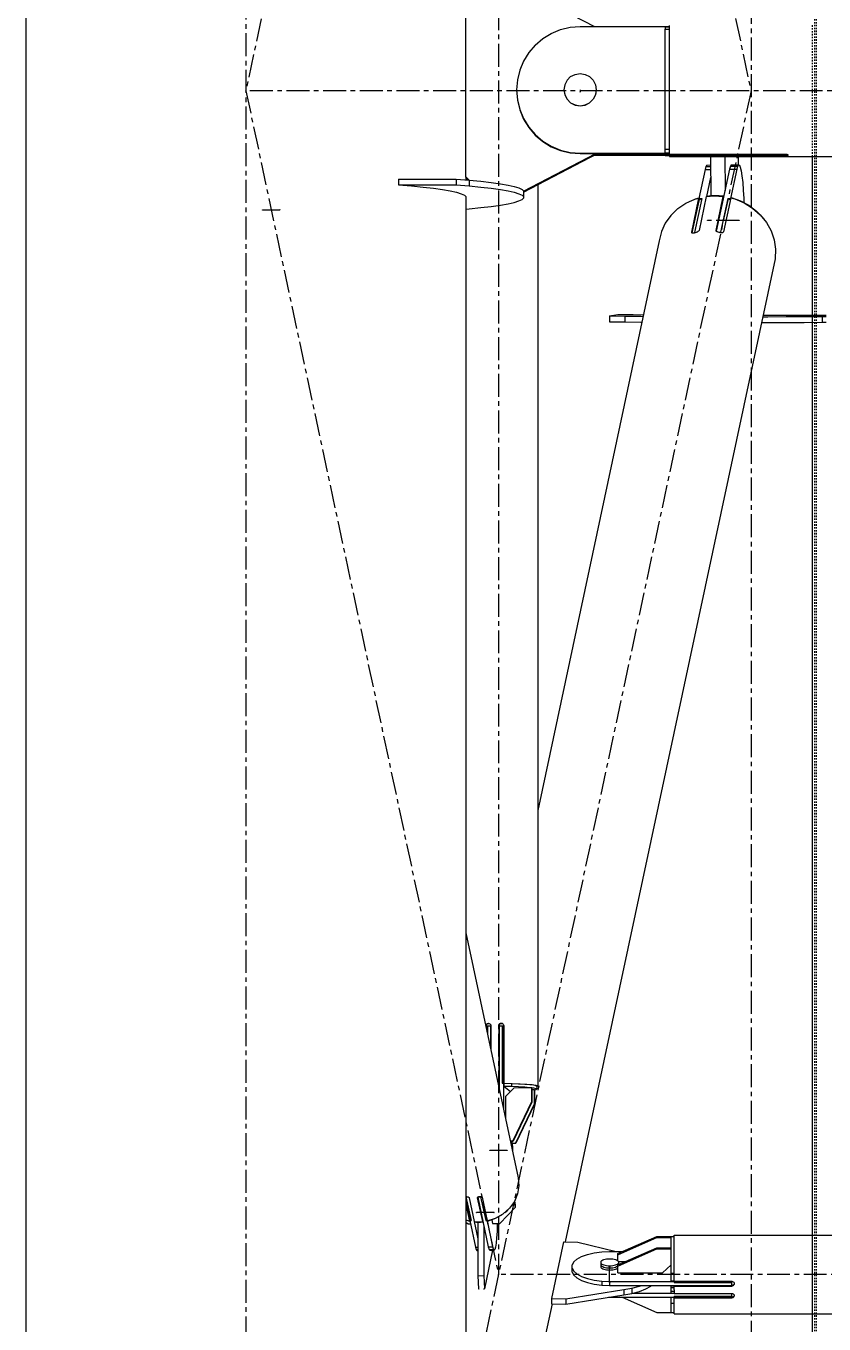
# Model space of a CAD drawing. Header units: millimetres. Extents: x 5143 to 30813, y 232 to 21408.
# Drawn here: x 22823.8 to 23100.3, y 12853.1 to 13302.8 of the extents above; entities that cross this region are included whole.
import ezdxf

# ---------------------------------------------------------------- set-up
doc = ezdxf.new("R2010")
doc.units = ezdxf.units.MM
doc.header["$LTSCALE"] = 0.25
for name, pattern in [('CENTER', [50.8, 31.75, -6.35, 6.35, -6.35]), ('XKITLINE00', [0]), ('XKITLINE02', [4, 2, -2])]:
    doc.linetypes.add(name, pattern=pattern)

msp = doc.modelspace()

# ---------------------------------------------------------------- linework, layer by layer
at = {"color": 8, "linetype": 'XKITLINE00'}
for p, q in [((22823.8, 14354.32), (22823.8, 12689.51)), ((22996.2, 13315.32), (23020.8, 13302.56)), ((22976.2, 13250.37), (22976.2, 13310.34)), ((23005.81, 13300.17), (23009, 13301.49)), ((23009, 13301.49), (23012.35, 13302.29)), ((23012.35, 13302.29), (23015.8, 13302.56)), ((23015.8, 13302.56), (23046.8, 13302.56)), ((23045.3, 13302.62), (23045.3, 13302.56)), ((23045.3, 13302.62), (23046.8, 13302.62)), ((23045.3, 13302.44), (23046.8, 13302.44)), ((23045.3, 13302.44), (23045.3, 13301.7)), ((23045.3, 13301.7), (23046.8, 13301.7)), ((23045.3, 13296.32), (23045.3, 13301.7)), ((23046.8, 13298.88), (23046.8, 13302.9)), ((23000.24, 13296.14), (23002.86, 13298.37)), ((23002.86, 13298.37), (23005.81, 13300.17)), ((23046.8, 13282.08), (23046.8, 13298.88)), ((22998, 13293.52), (22996.19, 13290.59)), ((23000.24, 13296.14), (22998, 13293.52)), ((23045.3, 13266.88), (23045.3, 13296.32)), ((22996.19, 13290.59), (22994.87, 13287.41)), ((22994.07, 13284.06), (22993.8, 13280.63)), ((22994.87, 13287.41), (22994.07, 13284.06)), ((23011.26, 13283.97), (23010.47, 13282.42)), ((23011.26, 13283.97), (23012.5, 13285.21)), ((23012.5, 13285.21), (23014.06, 13286)), ((23014.06, 13286), (23015.8, 13286.28)), ((23015.8, 13286.28), (23017.53, 13286)), ((23017.53, 13286), (23019.09, 13285.21)), ((23019.09, 13285.21), (23020.33, 13283.97)), ((23020.33, 13283.97), (23021.12, 13282.42)), ((22993.8, 13280.63), (22994.07, 13277.2)), ((22993.8, 13280.47), (22994.07, 13277.04)), ((23010.47, 13282.42), (23010.2, 13280.69)), ((23010.2, 13280.69), (23010.47, 13278.97)), ((23010.2, 13280.63), (23010.47, 13278.9)), ((23010.47, 13278.97), (23011.26, 13277.41)), ((23010.47, 13278.9), (23011.26, 13277.35)), ((23021.12, 13278.97), (23020.33, 13277.41)), ((23021.12, 13278.9), (23020.33, 13277.35)), ((23021.12, 13282.42), (23021.4, 13280.69)), ((23021.4, 13280.69), (23021.12, 13278.97)), ((23021.4, 13280.63), (23021.12, 13278.9)), ((23046.8, 13261.45), (23046.8, 13282.08)), ((22994.07, 13277.2), (22994.87, 13273.85)), ((22994.07, 13277.04), (22994.87, 13273.69)), ((23011.26, 13277.41), (23012.5, 13276.18)), ((23011.26, 13277.35), (23012.5, 13276.11)), ((23012.5, 13276.18), (23014.06, 13275.38)), ((23012.5, 13276.11), (23014.06, 13275.32)), ((23014.06, 13275.38), (23015.8, 13275.11)), ((23014.06, 13275.32), (23015.8, 13275.05)), ((23015.8, 13275.11), (23017.53, 13275.38)), ((23015.8, 13275.05), (23017.53, 13275.32)), ((23015.8, 13275.11), (23015.8, 13275.05)), ((23017.53, 13275.38), (23019.09, 13276.18)), ((23017.53, 13275.32), (23019.09, 13276.11)), ((23019.09, 13276.18), (23020.33, 13277.41)), ((23019.09, 13276.11), (23020.33, 13277.35)), ((22994.87, 13273.85), (22996.19, 13270.67)), ((22994.87, 13273.69), (22996.19, 13270.52)), ((22996.19, 13270.67), (22998, 13267.74)), ((22996.19, 13270.52), (22998, 13267.58)), ((22998, 13267.74), (23000.24, 13265.12)), ((22998, 13267.58), (23000.24, 13264.96)), ((23000.24, 13265.12), (23002.86, 13262.89)), ((23045.3, 13258.83), (23045.3, 13266.88)), ((23000.24, 13264.96), (23002.86, 13262.73)), ((23002.86, 13262.89), (23005.81, 13261.09)), ((23002.86, 13262.73), (23005.81, 13260.93)), ((23005.81, 13261.09), (23009, 13259.77)), ((23005.81, 13260.93), (23009, 13259.61)), ((23046.8, 13258.37), (23046.8, 13261.45)), ((22996.23, 13245.56), (23021.25, 13258.54)), ((22996.23, 13245.24), (23021.86, 13258.54)), ((23009, 13259.77), (23012.35, 13258.97)), ((23009, 13259.61), (23012.35, 13258.81)), ((23012.35, 13258.97), (23012.35, 13258.81)), ((23012.35, 13258.97), (23015.8, 13258.7)), ((23012.35, 13258.81), (23015.8, 13258.54)), ((23015.8, 13258.7), (23015.8, 13258.54)), ((23015.8, 13258.7), (23046.8, 13258.7)), ((23015.8, 13258.54), (23046.8, 13258.54)), ((23020.8, 13257.99), (23045.3, 13257.99)), ((23021.1, 13258.15), (23045.3, 13258.15)), ((23045.3, 13260.12), (23046.8, 13260.12)), ((23045.3, 13258.83), (23046.8, 13258.83)), ((23045.3, 13257.93), (23045.3, 13258.53)), ((23045.3, 13258.31), (23046.8, 13258.31)), ((23045.3, 13258.12), (23046.8, 13258.12)), ((23045.3, 13257.93), (23046.8, 13257.93)), ((23046.8, 13258.37), (23086.8, 13258.37)), ((23046.8, 13258.37), (23046.8, 13257.89)), ((23046.8, 13258.37), (23046.8, 13258.31)), ((23046.8, 13257.89), (23086.8, 13257.89)), ((23046.8, 13257.89), (23046.8, 13257.5)), ((23046.8, 13257.5), (23283.2, 13257.5)), ((23060.93, 13257.5), (23061.04, 13243.99)), ((23065.9, 13257.5), (23066, 13245.8)), ((23070.53, 13257.5), (23070.55, 13254.67)), ((23086.8, 13258.37), (23087.11, 13258.36)), ((23086.8, 13258.37), (23086.8, 13257.89)), ((23086.8, 13257.89), (23087.11, 13257.9)), ((23087.11, 13258.36), (23087.11, 13257.9)), ((23087.11, 13258.36), (23087.39, 13258.31)), ((23087.11, 13257.9), (23087.39, 13257.92)), ((23087.39, 13258.31), (23087.63, 13258.24)), ((23087.39, 13257.92), (23087.63, 13257.96)), ((23087.63, 13258.24), (23087.8, 13258.15)), ((23087.63, 13257.96), (23087.8, 13258)), ((23087.8, 13258.15), (23087.88, 13258.1)), ((23087.8, 13258), (23087.88, 13258.05)), ((23087.88, 13258.1), (23087.88, 13258.05)), ((23059.11, 13253.08), (23056.95, 13242.97)), ((23059.4, 13254.12), (23059.11, 13253.08)), ((23059.11, 13253.08), (23060.96, 13253.09)), ((23059.71, 13254.59), (23059.4, 13254.12)), ((23059.4, 13254.12), (23060.95, 13254.13)), ((23059.71, 13254.59), (23060.95, 13254.6)), ((23067.57, 13253.14), (23062.98, 13231.66)), ((23067.86, 13254.18), (23067.57, 13253.14)), ((23067.57, 13253.14), (23070.06, 13253.15)), ((23068.17, 13254.65), (23067.86, 13254.18)), ((23067.86, 13254.18), (23070.35, 13254.2)), ((23070.06, 13253.15), (23067.9, 13243.04)), ((23068.17, 13254.65), (23070.66, 13254.67)), ((23070.35, 13254.2), (23070.06, 13253.15)), ((23070.66, 13254.67), (23070.35, 13254.2)), ((23070.66, 13254.67), (23070.97, 13254.56)), ((23070.97, 13254.56), (23071.29, 13253.86)), ((23071.29, 13253.86), (23071.59, 13252.6)), ((23071.59, 13252.6), (23071.87, 13250.83)), ((22952.88, 13249.72), (22952.88, 13247.72)), ((22952.88, 13249.72), (22972.88, 13249.72)), ((22952.88, 13247.72), (22957.34, 13247.36)), ((22952.88, 13247.72), (22972.88, 13247.72)), ((22957.34, 13247.36), (22961.4, 13246.96)), ((22972.88, 13249.72), (22972.88, 13247.72)), ((22972.88, 13249.72), (22977.34, 13249.35)), ((22972.88, 13247.72), (22977.34, 13247.36)), ((22976.2, 13250.53), (22977.38, 13249.35)), ((22976.2, 13250.37), (22976.2, 13249.44)), ((22976.2, 13250.21), (22977.03, 13249.38)), ((22977.34, 13249.35), (22977.34, 13247.36)), ((22977.34, 13249.35), (22981.4, 13248.95)), ((22977.34, 13247.36), (22981.4, 13246.96)), ((22981.4, 13248.95), (22985.01, 13248.53)), ((22985.01, 13248.53), (22988.16, 13248.09)), ((22988.16, 13248.09), (22990.81, 13247.62)), ((22990.81, 13247.62), (22992.96, 13247.14)), ((22992.96, 13247.14), (22994.59, 13246.65)), ((23001.09, 13247.76), (23001.09, 12935.63)), ((23060.99, 13250.25), (23059.58, 13243.68)), ((23071.87, 13250.83), (23072.12, 13248.58)), ((23072.12, 13248.58), (23072.33, 13245.93)), ((22961.4, 13246.96), (22965.01, 13246.54)), ((22965.01, 13246.54), (22968.16, 13246.09)), ((22968.16, 13246.09), (22970.81, 13245.63)), ((22970.81, 13245.63), (22972.96, 13245.15)), ((22972.96, 13245.15), (22974.59, 13244.65)), ((22974.59, 13244.65), (22975.68, 13244.15)), ((22975.68, 13244.15), (22976.23, 13243.64)), ((22976.2, 13243.67), (22976.2, 12689.51)), ((22976.2, 13243.11), (22976.23, 13243.14)), ((22976.23, 13243.64), (22976.23, 13243.14)), ((22981.4, 13246.96), (22985.01, 13246.54)), ((22985.01, 13246.54), (22988.16, 13246.09)), ((22988.16, 13246.09), (22990.81, 13245.63)), ((22990.81, 13245.63), (22992.96, 13245.15)), ((22992.96, 13245.15), (22994.59, 13244.65)), ((22994.59, 13246.65), (22995.68, 13246.15)), ((22994.59, 13244.65), (22995.68, 13244.15)), ((22994.59, 13242.13), (22995.68, 13242.63)), ((22995.68, 13246.15), (22996.23, 13245.64)), ((22995.68, 13244.15), (22996.23, 13243.64)), ((22995.68, 13242.63), (22996.23, 13243.14)), ((22996.23, 13245.64), (22996.23, 13243.64)), ((22996.23, 13243.64), (22996.23, 13243.14)), ((23052.39, 13241.35), (23055.52, 13242.75)), ((23056.84, 13243.09), (23054.33, 13231.33)), ((23057.91, 13242.97), (23055.4, 13231.22)), ((23055.52, 13242.75), (23056.84, 13243.09)), ((23055.78, 13242.82), (23056.99, 13243.27)), ((23056.84, 13243.09), (23056.88, 13242.19)), ((23056.99, 13243.27), (23056.86, 13242.68)), ((23056.86, 13242.68), (23056.89, 13242.07)), ((23056.95, 13242.97), (23057.91, 13242.97)), ((23056.95, 13242.97), (23056.97, 13242.45)), ((23056.97, 13242.45), (23057.91, 13242.97)), ((23059.5, 13243.67), (23056.99, 13231.91)), ((23056.99, 13243.27), (23056.99, 13243.17)), ((23059.5, 13243.67), (23062.38, 13243.92)), ((23059.65, 13243.84), (23059.62, 13243.68)), ((23059.65, 13243.84), (23061.08, 13243.99)), ((23061.08, 13243.99), (23061.04, 13243.81)), ((23061.08, 13243.99), (23062.53, 13244.05)), ((23062.38, 13243.92), (23065.28, 13243.71)), ((23062.53, 13244.05), (23063.98, 13244.01)), ((23065.28, 13243.71), (23062.77, 13231.95)), ((23065.32, 13242.84), (23062.94, 13231.69)), ((23063.98, 13244.01), (23063.93, 13243.81)), ((23063.98, 13244.01), (23065.42, 13243.88)), ((23066.94, 13243.04), (23064.43, 13231.28)), ((23065.28, 13243.71), (23065.32, 13242.84)), ((23065.42, 13243.88), (23065.3, 13243.29)), ((23065.3, 13243.29), (23065.33, 13242.64)), ((23065.42, 13243.88), (23065.45, 13243.23)), ((23067.99, 13243.17), (23065.48, 13231.41)), ((23066.94, 13243.04), (23067.9, 13243.04)), ((23066.94, 13243.04), (23067.86, 13242.56)), ((23067.9, 13243.04), (23067.91, 13242.78)), ((23067.99, 13243.17), (23069.34, 13242.85)), ((23068.14, 13243.35), (23068.09, 13243.14)), ((23068.14, 13243.35), (23071.33, 13242.23)), ((23069.34, 13242.85), (23072.6, 13241.49)), ((23072.33, 13245.93), (23072.5, 13242.96)), ((23072.5, 13242.96), (23072.55, 13241.58)), ((22976.2, 13239.33), (22977.34, 13239.42)), ((22977.34, 13239.42), (22981.4, 13239.82)), ((22981.4, 13239.82), (22985.01, 13240.24)), ((22985.01, 13240.24), (22988.16, 13240.69)), ((22988.16, 13240.69), (22990.81, 13241.15)), ((22990.81, 13241.15), (22992.96, 13241.63)), ((22992.96, 13241.63), (22994.59, 13242.13)), ((23047.21, 13237.15), (23049.59, 13239.47)), ((23049.59, 13239.47), (23052.39, 13241.35)), ((23053.24, 13241.73), (23053.9, 13242.12)), ((23053.9, 13242.12), (23053.88, 13242.02)), ((23053.9, 13242.12), (23055.11, 13242.57)), ((23056.88, 13242.19), (23054.52, 13231.13)), ((23056.97, 13242.45), (23054.55, 13231.12)), ((23071.33, 13242.23), (23071.29, 13242.04)), ((23071.33, 13242.23), (23074.29, 13240.64)), ((23072.6, 13241.49), (23075.57, 13239.64)), ((23074.29, 13240.64), (23076.93, 13238.62)), ((23075.57, 13239.64), (23078.17, 13237.36)), ((23076.93, 13238.62), (23077.82, 13237.67)), ((23045.31, 13234.47), (23043.96, 13231.51)), ((23047.21, 13237.15), (23045.31, 13234.47)), ((23078.17, 13237.36), (23080.32, 13234.71)), ((23078.57, 13236.87), (23079.18, 13236.22)), ((23079.18, 13236.22), (23079.54, 13235.67)), ((23080.32, 13234.71), (23081.95, 13231.77)), ((23043.96, 13231.51), (23043.2, 13228.36)), ((23054.33, 13231.33), (23054.38, 13231.21)), ((23054.38, 13231.21), (23054.52, 13231.13)), ((23054.52, 13231.13), (23054.75, 13231.09)), ((23054.75, 13231.09), (23055.04, 13231.09)), ((23055.04, 13231.09), (23055.38, 13231.14)), ((23055.23, 13231.12), (23055.4, 13231.22)), ((23055.38, 13231.14), (23055.74, 13231.24)), ((23055.4, 13231.22), (23055.66, 13231.22)), ((23055.74, 13231.24), (23056.09, 13231.37)), ((23056.09, 13231.37), (23056.29, 13231.46)), ((23056.29, 13231.46), (23056.42, 13231.5)), ((23056.42, 13231.5), (23056.69, 13231.63)), ((23056.69, 13231.63), (23056.89, 13231.77)), ((23056.99, 13231.91), (23056.89, 13231.77)), ((23062.77, 13231.95), (23062.82, 13231.81)), ((23062.82, 13231.81), (23062.96, 13231.67)), ((23062.96, 13231.67), (23063.19, 13231.54)), ((23063.19, 13231.54), (23063.31, 13231.51)), ((23063.31, 13231.51), (23063.49, 13231.42)), ((23063.49, 13231.42), (23063.84, 13231.29)), ((23063.84, 13231.29), (23064.2, 13231.2)), ((23063.91, 13231.27), (23064.43, 13231.28)), ((23064.2, 13231.2), (23064.57, 13231.16)), ((23064.43, 13231.28), (23064.66, 13231.16)), ((23064.57, 13231.16), (23064.9, 13231.16)), ((23064.9, 13231.16), (23065.18, 13231.2)), ((23065.18, 13231.2), (23065.38, 13231.29)), ((23065.48, 13231.41), (23065.38, 13231.29)), ((23081.95, 13231.77), (23083, 13228.63)), ((23043.2, 13228.36), (23001.09, 13031.03)), ((23083, 13228.63), (23083.46, 13225.39)), ((23083.46, 13225.39), (23083.31, 13222.14)), ((23083.31, 13222.14), (23010.62, 12881.57)), ((23025.92, 13202.3), (23028.84, 13202.82)), ((23025.92, 13202.3), (23031.23, 13202.23)), ((23025.92, 13202.3), (23025.92, 13200.3)), ((23028.84, 13202.82), (23034.16, 13202.75)), ((23031.23, 13202.23), (23036.85, 13202.18)), ((23031.23, 13202.23), (23031.23, 13200.23)), ((23034.16, 13202.75), (23037.73, 13202.72)), ((23036.85, 13202.18), (23037.61, 13202.17)), ((23079.13, 13202.55), (23083.71, 13202.56)), ((23083.71, 13202.56), (23090.11, 13202.57)), ((23090.11, 13202.57), (23096.39, 13202.6)), ((23096.39, 13202.6), (23101, 13202.63)), ((23025.92, 13200.3), (23031.23, 13200.23)), ((23031.23, 13200.23), (23036.85, 13200.18)), ((23036.85, 13200.18), (23037.18, 13200.18)), ((23078.59, 13200.04), (23080.78, 13200.04)), ((23079.02, 13202.04), (23080.78, 13202.04)), ((23080.78, 13202.04), (23087.18, 13202.06)), ((23080.78, 13200.04), (23087.18, 13200.06)), ((23087.18, 13202.06), (23093.47, 13202.08)), ((23087.18, 13200.06), (23093.47, 13200.08)), ((23093.47, 13202.08), (23099.6, 13202.12)), ((23093.47, 13200.08), (23099.6, 13200.12)), ((23099.6, 13202.12), (23101, 13202.13)), ((23099.6, 13202.12), (23099.6, 13200.12)), ((23099.6, 13200.12), (23101, 13200.13)), ((22976.2, 12988.62), (22994.31, 12903.75)), ((22983.23, 12956.68), (22983.17, 12956.42)), ((22983.17, 12956.42), (22983.23, 12956.37)), ((22983.17, 12956.42), (22983.17, 12955.96)), ((22983.33, 12956.92), (22983.23, 12956.68)), ((22983.27, 12956.63), (22983.23, 12956.37)), ((22983.23, 12956.37), (22983.23, 12955.68)), ((22983.38, 12956.87), (22983.27, 12956.63)), ((22983.31, 12956.38), (22983.73, 12956.41)), ((22983.31, 12956.38), (22983.31, 12955.29)), ((22983.51, 12957.11), (22983.34, 12956.94)), ((22983.42, 12956.91), (22983.38, 12956.87)), ((22983.57, 12957.06), (22983.42, 12956.91)), ((22983.51, 12957.11), (22983.74, 12957.23)), ((22983.57, 12957.06), (22983.8, 12957.19)), ((22983.73, 12956.41), (22983.73, 12953.3)), ((22983.73, 12956.41), (22984.78, 12956.41)), ((22983.74, 12957.23), (22984, 12957.28)), ((22983.8, 12957.19), (22984.06, 12957.23)), ((22984, 12957.28), (22984.26, 12957.24)), ((22984.06, 12957.23), (22984.32, 12957.2)), ((22984.26, 12957.24), (22984.5, 12957.12)), ((22984.32, 12957.2), (22984.53, 12957.09)), ((22984.5, 12957.12), (22984.68, 12956.94)), ((22984.68, 12956.94), (22984.8, 12956.7)), ((22984.78, 12956.41), (22984.84, 12956.36)), ((22984.78, 12956.41), (22984.78, 12948.41)), ((22984.8, 12956.7), (22984.84, 12956.44)), ((22984.84, 12956.44), (22984.84, 12948.12)), ((22987.67, 12956.72), (22987.63, 12956.46)), ((22987.63, 12956.46), (22987.68, 12956.42)), ((22987.63, 12956.46), (22987.63, 12936.51)), ((22987.79, 12956.96), (22987.67, 12956.72)), ((22987.67, 12956.72), (22987.73, 12956.68)), ((22987.73, 12956.68), (22987.68, 12956.42)), ((22987.68, 12956.42), (22987.68, 12936.47)), ((22987.85, 12956.92), (22987.73, 12956.68)), ((22987.76, 12956.43), (22988.81, 12956.44)), ((22987.76, 12956.43), (22987.76, 12934.41)), ((22987.79, 12956.96), (22987.98, 12957.15)), ((22987.85, 12956.92), (22988.04, 12957.1)), ((22987.98, 12957.15), (22988.22, 12957.27)), ((22988.04, 12957.1), (22988.28, 12957.22)), ((22988.22, 12957.27), (22988.48, 12957.31)), ((22988.28, 12957.22), (22988.54, 12957.26)), ((22988.48, 12957.31), (22988.75, 12957.27)), ((22988.54, 12957.26), (22988.8, 12957.22)), ((22988.75, 12957.27), (22988.99, 12957.14)), ((22988.8, 12957.22), (22989.02, 12957.11)), ((22988.81, 12956.44), (22989.28, 12956.42)), ((22988.81, 12956.44), (22988.81, 12936.49)), ((22988.99, 12957.14), (22989.18, 12956.96)), ((22989.18, 12956.96), (22989.28, 12956.72)), ((22989.28, 12956.72), (22989.34, 12956.46)), ((22989.28, 12956.42), (22989.34, 12956.38)), ((22989.28, 12956.42), (22989.28, 12936.48)), ((22989.34, 12956.46), (22989.34, 12936.51)), ((22987.32, 12936.51), (22987.63, 12936.51)), ((22987.32, 12936.49), (22987.66, 12936.49)), ((22987.53, 12935.49), (22987.66, 12935.49)), ((22987.63, 12936.51), (22987.68, 12936.47)), ((22987.66, 12936.49), (22987.66, 12935.49)), ((22987.66, 12936.49), (22987.76, 12936.41)), ((22987.66, 12935.49), (22987.76, 12935.41)), ((22988.81, 12936.49), (22989.26, 12936.5)), ((22989.26, 12936.5), (22989.28, 12936.48)), ((22989.26, 12936.5), (22989.26, 12927.42)), ((22989.34, 12936.51), (22989.4, 12936.46)), ((22989.34, 12936.51), (22992.24, 12936.46)), ((22989.38, 12936.48), (22989.38, 12935.48)), ((22989.38, 12936.48), (22992.01, 12936.43)), ((22989.38, 12935.48), (22991.7, 12933.7)), ((22989.38, 12935.48), (22992.01, 12935.44)), ((22992.96, 12934.97), (22989.97, 12931.96)), ((22992.01, 12936.43), (22992.01, 12935.44)), ((22992.01, 12936.43), (22994.46, 12936.35)), ((22992.01, 12935.44), (22994.46, 12935.35)), ((22992.24, 12936.46), (22994.97, 12936.36)), ((22992.96, 12934.97), (22998.93, 12935.01)), ((22994.46, 12936.35), (22996.61, 12936.23)), ((22994.46, 12935.35), (22996.61, 12935.23)), ((22994.97, 12936.36), (22997.33, 12936.22)), ((22996.61, 12936.23), (22998.38, 12936.08)), ((22996.61, 12935.23), (22998.38, 12935.08)), ((22997.33, 12936.22), (22999.19, 12936.04)), ((22998.38, 12936.08), (22999.69, 12935.91)), ((22998.38, 12935.08), (22998.91, 12935.01)), ((22998.93, 12935.01), (22999.69, 12934.91)), ((22998.93, 12935.01), (22999.02, 12934.94)), ((22998.93, 12935.01), (22998.93, 12930.03)), ((22999.02, 12934.94), (22999.02, 12929.95)), ((22999.02, 12934.29), (22999.86, 12934.3)), ((22999.19, 12936.04), (23000.46, 12935.84)), ((22999.69, 12935.91), (23000.49, 12935.72)), ((22999.69, 12934.91), (23000.49, 12934.72)), ((22999.86, 12934.3), (22999.96, 12934.22)), ((22999.86, 12934.3), (22999.86, 12929.31)), ((22999.95, 12934.23), (23000.44, 12934.34)), ((22999.96, 12934.22), (22999.96, 12929.24)), ((23000.44, 12934.34), (23000.74, 12934.53)), ((23000.46, 12935.84), (23001.09, 12935.63)), ((23000.49, 12935.72), (23000.74, 12935.53)), ((23000.49, 12934.72), (23000.74, 12934.53)), ((23000.74, 12935.53), (23000.74, 12934.53)), ((23000.74, 12935.32), (23001.03, 12935.41)), ((23001.09, 12935.63), (23001.03, 12935.41)), ((22989.97, 12931.96), (22989.97, 12924.09)), ((22998.93, 12930.03), (22992.46, 12916.52)), ((22999.02, 12929.95), (22992.55, 12916.45)), ((22999.86, 12929.31), (22993.39, 12915.8)), ((22999.96, 12929.24), (22993.49, 12915.73)), ((22998.93, 12930.03), (22999.02, 12929.95)), ((22999.86, 12929.31), (22999.96, 12929.24)), ((22991.59, 12916.51), (22992.46, 12916.52)), ((22991.6, 12916.44), (22992.55, 12916.45)), ((22991.61, 12916.41), (22992.08, 12916.42)), ((22991.85, 12915.48), (22991.84, 12915.31)), ((22991.89, 12915.84), (22991.85, 12915.48)), ((22991.93, 12916.11), (22991.89, 12915.84)), ((22991.98, 12916.31), (22991.93, 12916.11)), ((22992.02, 12916.41), (22991.98, 12916.31)), ((22992.02, 12916.41), (22992.08, 12916.42)), ((22992.08, 12916.42), (22992.13, 12916.33)), ((22992.13, 12916.33), (22992.17, 12916.15)), ((22992.17, 12916.15), (22992.22, 12915.89)), ((22992.22, 12915.89), (22992.26, 12915.55)), ((22992.23, 12915.79), (22993.39, 12915.8)), ((22992.24, 12915.72), (22993.49, 12915.73)), ((22992.26, 12915.55), (22992.3, 12915.14)), ((22992.3, 12915.14), (22992.33, 12914.68)), ((22992.33, 12914.68), (22992.35, 12914.17)), ((22992.46, 12916.52), (22992.55, 12916.45)), ((22993.39, 12915.8), (22993.49, 12915.73)), ((22992.35, 12914.17), (22992.36, 12913.64)), ((22992.36, 12913.64), (22992.36, 12913.1)), ((22992.36, 12913.1), (22992.36, 12912.87)), ((22994.55, 12900.98), (22994.11, 12898.21)), ((22994.31, 12903.75), (22994.55, 12900.98)), ((22976.2, 12897.24), (22976.46, 12897.23)), ((22976.2, 12897.18), (22976.25, 12897.15)), ((22976.25, 12897.15), (22976.84, 12897.16)), ((22976.25, 12897.15), (22978, 12888.93)), ((22976.46, 12897.23), (22976.73, 12897.19)), ((22976.73, 12897.19), (22976.97, 12897.12)), ((22976.97, 12897.12), (22977.17, 12897.02)), ((22977.17, 12897.02), (22977.31, 12896.91)), ((22977.31, 12896.91), (22977.38, 12896.8)), ((22977.36, 12896.83), (22980.4, 12882.58)), ((22977.38, 12896.8), (22979.13, 12888.58)), ((22980.19, 12896.93), (22980.17, 12896.82)), ((22980.17, 12896.82), (22981.92, 12888.6)), ((22980.28, 12897.04), (22980.19, 12896.93)), ((22980.26, 12897.02), (22981.94, 12889.15)), ((22980.28, 12897.04), (22980.46, 12897.14)), ((22980.31, 12897.06), (22983.99, 12879.79)), ((22980.46, 12897.14), (22980.68, 12897.22)), ((22980.57, 12897.18), (22981.32, 12897.19)), ((22980.68, 12897.22), (22980.94, 12897.26)), ((22980.94, 12897.26), (22981.21, 12897.27)), ((22981.21, 12897.27), (22981.45, 12897.25)), ((22981.32, 12897.19), (22981.45, 12897.25)), ((22981.32, 12897.19), (22983.08, 12888.96)), ((22981.45, 12897.25), (22981.66, 12897.19)), ((22981.66, 12897.19), (22981.78, 12897.11)), ((22981.78, 12897.11), (22981.87, 12897.02)), ((22981.87, 12897.02), (22983.62, 12888.8)), ((22994.11, 12898.21), (22993.02, 12895.57)), ((22976.2, 12895.57), (22977.56, 12889.16)), ((22976.2, 12895.3), (22977.47, 12889.33)), ((22976.2, 12894.62), (22977.45, 12888.76)), ((22993.26, 12893.49), (22987.97, 12887.89)), ((22989.09, 12891.22), (22991.31, 12893.2)), ((22989.7, 12891.76), (22990.7, 12892.59)), ((22990.87, 12892.81), (22990.7, 12892.59)), ((22993.02, 12895.57), (22991.31, 12893.2)), ((22992.86, 12895.36), (22993.26, 12893.49)), ((22993.03, 12895.61), (22993.29, 12894.4)), ((22993.29, 12894.4), (22993.26, 12893.49)), ((22976.2, 12889.15), (22977.45, 12888.76)), ((22976.2, 12889.15), (22977.55, 12888.71)), ((22976.2, 12888.41), (22977.02, 12887.82)), ((22977.02, 12887.82), (22977.79, 12887.83)), ((22977.47, 12889.33), (22977.45, 12888.76)), ((22977.48, 12889.56), (22977.46, 12889.13)), ((22977.46, 12889.13), (22977.55, 12888.71)), ((22977.56, 12889.16), (22977.55, 12888.93)), ((22977.55, 12888.93), (22978, 12888.93)), ((22977.55, 12888.93), (22979.51, 12879.76)), ((22977.56, 12888.92), (22977.55, 12888.71)), ((22977.56, 12889.16), (22978, 12888.93)), ((22979.13, 12888.58), (22980.52, 12888.45)), ((22979.21, 12888.57), (22979.23, 12888.46)), ((22979.23, 12888.46), (22979.93, 12888.41)), ((22979.91, 12888.5), (22979.93, 12888.41)), ((22979.93, 12888.41), (22980.62, 12888.4)), ((22980.4, 12888.4), (22980.41, 12869.85)), ((22980.52, 12888.45), (22981.92, 12888.6)), ((22980.62, 12888.4), (22981.32, 12888.42)), ((22981.3, 12888.53), (22981.32, 12888.42)), ((22981.32, 12888.42), (22982.02, 12888.48)), ((22981.94, 12889.15), (22981.92, 12888.6)), ((22981.95, 12889.36), (22981.93, 12888.89)), ((22981.93, 12888.89), (22982.02, 12888.48)), ((22982.04, 12888.95), (22982.02, 12888.48)), ((22983.08, 12888.96), (22983.53, 12889.2)), ((22983.08, 12888.96), (22983.53, 12888.97)), ((22983.54, 12889.2), (22983.53, 12888.97)), ((22983.53, 12888.97), (22985.48, 12879.8)), ((22983.62, 12888.8), (22986.46, 12889.72)), ((22983.71, 12888.83), (22983.72, 12888.76)), ((22983.72, 12888.76), (22986.3, 12889.6)), ((22985.19, 12889.24), (22985.48, 12887.88)), ((22985.48, 12887.88), (22987.97, 12887.89)), ((22986.29, 12889.66), (22986.3, 12889.6)), ((22986.3, 12889.6), (22988.66, 12890.89)), ((22986.46, 12889.72), (22989.09, 12891.22)), ((22987.09, 12887.63), (22987, 12885.14)), ((22987.41, 12887.89), (22987.04, 12886.13)), ((22987.1, 12887.89), (22987.09, 12887.63)), ((22988.66, 12890.89), (22988.95, 12891.14)), ((22982.39, 12887.27), (22982.4, 12869.86)), ((22986.87, 12882.93), (22986.69, 12881.11)), ((22987, 12885.14), (22986.87, 12882.93)), ((23028.82, 12877.49), (23042.32, 12883.47)), ((23028.82, 12877.1), (23042.32, 12883.08)), ((23042.32, 12883.47), (23042.32, 12883.08)), ((23042.32, 12883.47), (23047.32, 12883.47)), ((23042.32, 12883.08), (23047.32, 12883.08)), ((23047.32, 12879.16), (23047.32, 12883.46)), ((23047.32, 12883.46), (23048.32, 12883.46)), ((23048.32, 12883.91), (23103.29, 12883.91)), ((23048.32, 12867.9), (23048.32, 12883.91)), ((22979.51, 12879.76), (22979.76, 12878.9)), ((22979.51, 12879.76), (22980.4, 12879.76)), ((22979.76, 12878.9), (22980.4, 12878.9)), ((22979.76, 12878.9), (22980.01, 12878.6)), ((22980.01, 12878.6), (22980.4, 12878.6)), ((22985.45, 12878.64), (22982.61, 12865.26)), ((22983.99, 12879.79), (22985.48, 12879.8)), ((22983.99, 12879.79), (22984.24, 12878.93)), ((22984.24, 12878.93), (22985.73, 12878.94)), ((22984.24, 12878.93), (22984.49, 12878.63)), ((22984.49, 12878.63), (22985.99, 12878.64)), ((22985.48, 12879.8), (22985.73, 12878.94)), ((22985.73, 12878.94), (22985.99, 12878.64)), ((22986.24, 12878.91), (22985.99, 12878.64)), ((22986.48, 12879.75), (22986.24, 12878.91)), ((22986.69, 12881.11), (22986.48, 12879.75)), ((23010.07, 12881.59), (23005.89, 12861.99)), ((23010.07, 12881.59), (23015.05, 12881.42)), ((23015.05, 12881.42), (23028.3, 12878.19)), ((23028.82, 12873.56), (23042.32, 12879.54)), ((23028.82, 12873.17), (23042.32, 12879.15)), ((23042.32, 12879.54), (23042.32, 12879.15)), ((23042.32, 12879.54), (23047.32, 12879.54)), ((23042.32, 12879.15), (23047.32, 12879.15)), ((23047.32, 12879.16), (23047.32, 12879.15)), ((23047.32, 12879.15), (23047.32, 12879.13)), ((23047.32, 12873.46), (23047.32, 12879.13)), ((23013.56, 12874.63), (23012.99, 12873.57)), ((23013.56, 12874.63), (23014.67, 12875.61)), ((23014.67, 12875.61), (23016.28, 12876.48)), ((23016.28, 12876.48), (23018.32, 12877.2)), ((23018.32, 12877.2), (23020.69, 12877.74)), ((23020.69, 12877.74), (23023.29, 12878.07)), ((23022.96, 12874.72), (23022.92, 12874.5)), ((23022.92, 12874.5), (23022.96, 12874.29)), ((23022.92, 12874.5), (23022.92, 12873.77)), ((23023.1, 12874.92), (23022.96, 12874.72)), ((23022.96, 12874.29), (23023.1, 12874.09)), ((23023.1, 12874.92), (23023.33, 12875.11)), ((23023.1, 12874.09), (23023.33, 12873.89)), ((23023.29, 12878.07), (23026.02, 12878.19)), ((23023.33, 12875.11), (23023.64, 12875.29)), ((23023.64, 12875.29), (23024.02, 12875.44)), ((23024.02, 12875.44), (23024.47, 12875.56)), ((23024.47, 12875.56), (23024.96, 12875.65)), ((23024.96, 12875.65), (23025.48, 12875.7)), ((23025.48, 12875.7), (23026.02, 12875.72)), ((23026.02, 12878.19), (23030.38, 12878.19)), ((23026.02, 12875.72), (23026.56, 12875.7)), ((23026.56, 12875.7), (23027.08, 12875.65)), ((23027.08, 12875.65), (23027.57, 12875.56)), ((23027.57, 12875.56), (23028.01, 12875.44)), ((23028.01, 12875.44), (23028.39, 12875.29)), ((23028.39, 12875.29), (23028.7, 12875.11)), ((23028.7, 12875.11), (23028.93, 12874.92)), ((23028.7, 12873.89), (23028.93, 12874.09)), ((23028.82, 12875.02), (23028.82, 12877.49)), ((23028.93, 12874.92), (23029.07, 12874.72)), ((23029.07, 12874.29), (23028.93, 12874.09)), ((23029.01, 12874.8), (23031.62, 12874.8)), ((23029.07, 12874.72), (23029.12, 12874.5)), ((23029.12, 12874.5), (23029.07, 12874.29)), ((23029.12, 12874.5), (23029.12, 12873.77)), ((22980.41, 12869.85), (22982.4, 12869.86)), ((22980.41, 12869.85), (22980.62, 12865.25)), ((22982.4, 12869.86), (22982.61, 12865.26)), ((23012.99, 12871.12), (23012.99, 12873.57)), ((23012.99, 12872.49), (23013.56, 12871.44)), ((23012.99, 12871.12), (23013.56, 12870.06)), ((23013.56, 12871.44), (23014.67, 12870.46)), ((23013.56, 12870.06), (23014.67, 12869.08)), ((23014.67, 12870.46), (23016.28, 12869.59)), ((23016.28, 12869.59), (23018.32, 12868.87)), ((23022.92, 12873.77), (23022.92, 12873.03)), ((23022.92, 12873.77), (23022.96, 12873.56)), ((23022.92, 12873.77), (23022.96, 12873.56)), ((23022.92, 12873.03), (23022.96, 12872.82)), ((23022.96, 12873.56), (23023.1, 12873.35)), ((23022.96, 12873.56), (23023.1, 12873.35)), ((23022.96, 12872.82), (23023.1, 12872.62)), ((23023.1, 12873.35), (23023.33, 12873.16)), ((23023.1, 12873.35), (23023.33, 12873.16)), ((23023.1, 12872.62), (23023.33, 12872.42)), ((23023.33, 12873.89), (23023.64, 12873.72)), ((23023.33, 12873.16), (23023.64, 12872.99)), ((23023.33, 12873.16), (23023.64, 12872.99)), ((23023.33, 12872.42), (23023.64, 12872.25)), ((23023.64, 12873.72), (23024.02, 12873.57)), ((23023.64, 12872.99), (23024.02, 12872.83)), ((23023.64, 12872.99), (23024.02, 12872.83)), ((23023.64, 12872.25), (23024.02, 12872.1)), ((23024.02, 12873.57), (23024.47, 12873.45)), ((23024.02, 12872.83), (23024.47, 12872.71)), ((23024.02, 12872.83), (23024.47, 12872.71)), ((23024.02, 12872.1), (23024.47, 12871.98)), ((23024.47, 12873.45), (23024.96, 12873.36)), ((23024.47, 12872.71), (23024.96, 12872.62)), ((23024.47, 12872.71), (23024.96, 12872.62)), ((23024.47, 12871.98), (23024.96, 12871.89)), ((23024.96, 12873.36), (23025.48, 12873.3)), ((23024.96, 12872.62), (23025.48, 12872.57)), ((23024.96, 12872.62), (23025.48, 12872.57)), ((23024.96, 12871.89), (23025.48, 12871.83)), ((23025.48, 12873.3), (23026.02, 12873.29)), ((23025.48, 12872.57), (23026.02, 12872.55)), ((23025.48, 12872.57), (23026.02, 12872.55)), ((23025.48, 12871.83), (23026.02, 12871.81)), ((23026.02, 12873.29), (23026.56, 12873.3)), ((23026.02, 12873.29), (23026.02, 12872.55)), ((23026.02, 12872.55), (23026.56, 12872.57)), ((23026.02, 12872.55), (23026.56, 12872.57)), ((23026.02, 12872.55), (23026.02, 12871.81)), ((23026.02, 12871.81), (23026.56, 12871.83)), ((23026.56, 12873.3), (23027.08, 12873.36)), ((23026.56, 12872.57), (23027.08, 12872.62)), ((23026.56, 12872.57), (23027.08, 12872.62)), ((23026.56, 12871.83), (23027.08, 12871.89)), ((23027.08, 12873.36), (23027.57, 12873.45)), ((23027.08, 12872.62), (23027.57, 12872.71)), ((23027.08, 12872.62), (23027.57, 12872.71)), ((23027.08, 12871.89), (23027.57, 12871.98)), ((23027.57, 12873.45), (23028.01, 12873.57)), ((23027.57, 12872.71), (23028.01, 12872.83)), ((23027.57, 12872.71), (23028.01, 12872.83)), ((23027.57, 12871.98), (23028.01, 12872.1)), ((23028.01, 12873.57), (23028.39, 12873.72)), ((23028.01, 12872.83), (23028.39, 12872.99)), ((23028.01, 12872.83), (23028.39, 12872.99)), ((23028.01, 12872.1), (23028.39, 12872.25)), ((23028.39, 12873.72), (23028.7, 12873.89)), ((23028.39, 12872.99), (23028.7, 12873.16)), ((23028.39, 12872.99), (23028.7, 12873.16)), ((23028.39, 12872.25), (23028.7, 12872.42)), ((23028.7, 12873.16), (23028.82, 12873.26)), ((23028.7, 12873.16), (23028.82, 12873.26)), ((23028.7, 12872.42), (23028.82, 12872.52)), ((23028.82, 12870.87), (23028.82, 12873.56)), ((23028.82, 12870.87), (23044.32, 12870.87)), ((23029.12, 12873.77), (23029.1, 12873.69)), ((23029.12, 12873.77), (23029.1, 12873.69)), ((23029.12, 12873.77), (23029.12, 12873.69)), ((23044.32, 12870.87), (23047.32, 12873.63)), ((23047.32, 12868.06), (23047.32, 12873.46)), ((23047.32, 12870.77), (23048.32, 12870.77)), ((22980.62, 12865.25), (22980.85, 12865.25)), ((22982.31, 12865.26), (22982.61, 12865.26)), ((23010.87, 12861.83), (23030.9, 12865.08)), ((23014.67, 12869.08), (23016.28, 12868.21)), ((23016.28, 12868.21), (23018.32, 12867.49)), ((23018.32, 12868.87), (23020.69, 12868.33)), ((23018.32, 12867.49), (23020.69, 12866.95)), ((23020.69, 12868.33), (23023.29, 12867.99)), ((23020.69, 12866.95), (23023.29, 12866.61)), ((23023.29, 12867.99), (23023.29, 12866.61)), ((23023.29, 12867.99), (23026.02, 12867.88)), ((23023.29, 12866.61), (23026.02, 12866.5)), ((23026.02, 12867.88), (23048.32, 12867.88)), ((23026.02, 12867.88), (23026.02, 12866.5)), ((23026.02, 12866.5), (23068.32, 12866.5)), ((23030.9, 12865.08), (23033.75, 12865.55)), ((23030.9, 12865.08), (23030.9, 12863.24)), ((23033.75, 12865.55), (23036.32, 12866.23)), ((23033.75, 12865.55), (23033.75, 12863.71)), ((23036.32, 12866.23), (23037.03, 12866.5)), ((23036.32, 12864.39), (23038.52, 12865.24)), ((23038.52, 12865.24), (23040.27, 12866.25)), ((23040.27, 12866.25), (23040.55, 12866.5)), ((23047.32, 12868.06), (23048.32, 12868.06)), ((23047.32, 12865.06), (23047.32, 12866.5)), ((23047.32, 12866.38), (23048.32, 12866.38)), ((23047.32, 12865.72), (23048.32, 12865.72)), ((23047.32, 12863.81), (23047.32, 12865.06)), ((23048.32, 12867.9), (23068.32, 12867.9)), ((23048.32, 12867.88), (23048.32, 12867.47)), ((23048.32, 12867.47), (23068.32, 12867.47)), ((23048.32, 12866.5), (23048.32, 12866.38)), ((23048.32, 12864.91), (23048.32, 12866.49)), ((23048.32, 12866.49), (23068.32, 12866.49)), ((23048.32, 12866.26), (23068.32, 12866.26)), ((23068.32, 12867.9), (23068.58, 12867.83)), ((23068.32, 12866.5), (23068.32, 12867.9)), ((23068.32, 12866.49), (23068.58, 12866.53)), ((23068.32, 12866.5), (23068.32, 12866.49)), ((23068.32, 12866.49), (23068.32, 12866.26)), ((23068.32, 12866.26), (23068.58, 12866.3)), ((23068.58, 12867.83), (23068.82, 12867.74)), ((23068.58, 12866.53), (23068.82, 12866.65)), ((23068.58, 12866.53), (23068.58, 12866.3)), ((23068.58, 12866.3), (23068.82, 12866.41)), ((23068.82, 12867.74), (23069, 12867.56)), ((23068.82, 12866.65), (23069, 12866.83)), ((23068.82, 12866.41), (23069, 12866.59)), ((23069, 12867.56), (23069.13, 12867.33)), ((23069.13, 12867.06), (23069, 12866.83)), ((23069.13, 12866.82), (23069, 12866.59)), ((23069.13, 12867.33), (23069.17, 12867.08)), ((23069.15, 12867.19), (23069.13, 12867.06)), ((23069.17, 12867.08), (23069.13, 12866.82)), ((23005.89, 12861.99), (23005.89, 12860.15)), ((23005.89, 12861.99), (23010.87, 12861.83)), ((23010.87, 12859.99), (23030.9, 12863.24)), ((23010.87, 12861.83), (23010.87, 12859.99)), ((23025.61, 12862.38), (23026.02, 12862.36)), ((23026.02, 12862.45), (23026.02, 12862.36)), ((23026.02, 12862.36), (23048.32, 12862.36)), ((23030.38, 12862.36), (23042.32, 12857.08)), ((23030.9, 12863.24), (23033.75, 12863.71)), ((23033.75, 12863.71), (23036.32, 12864.39)), ((23033.87, 12863.74), (23048.32, 12863.74)), ((23047.32, 12864.43), (23048.32, 12864.43)), ((23047.32, 12863.81), (23048.32, 12863.81)), ((23047.32, 12858.78), (23047.32, 12862.36)), ((23048.32, 12864.91), (23048.32, 12863.68)), ((23048.32, 12863.68), (23068.32, 12863.68)), ((23048.32, 12862.78), (23048.32, 12862.36)), ((23048.32, 12862.78), (23068.32, 12862.78)), ((23048.32, 12862.47), (23068.32, 12862.47)), ((23048.32, 12862.45), (23068.32, 12862.45)), ((23048.32, 12859.99), (23048.32, 12862.36)), ((23048.32, 12862.2), (23068.32, 12862.2)), ((23068.32, 12863.68), (23068.58, 12863.65)), ((23068.32, 12862.47), (23068.32, 12863.68)), ((23068.32, 12862.45), (23068.58, 12862.48)), ((23068.32, 12862.45), (23068.32, 12862.2)), ((23068.32, 12862.2), (23068.58, 12862.25)), ((23068.58, 12863.65), (23068.82, 12863.54)), ((23068.58, 12862.48), (23068.82, 12862.58)), ((23068.58, 12862.25), (23068.82, 12862.34)), ((23068.82, 12863.54), (23069, 12863.37)), ((23068.82, 12862.58), (23068.85, 12862.6)), ((23068.82, 12862.34), (23069, 12862.5)), ((23068.85, 12862.6), (23069, 12862.74)), ((23069, 12863.37), (23069.13, 12863.17)), ((23069.13, 12862.94), (23069, 12862.74)), ((23069.13, 12862.71), (23069, 12862.5)), ((23069.13, 12863.17), (23069.17, 12862.94)), ((23069.15, 12863.06), (23069.13, 12862.94)), ((23069.17, 12862.94), (23069.13, 12862.71)), ((23006.05, 12860.15), (22976.2, 12720.25)), ((23005.89, 12860.15), (23010.87, 12859.99)), ((23042.32, 12857.08), (23047.32, 12857.08)), ((23047.32, 12860.36), (23048.32, 12860.36)), ((23047.32, 12857.1), (23047.32, 12858.78)), ((23047.32, 12857.1), (23047.32, 12857.08)), ((23047.32, 12857.09), (23048.32, 12857.09)), ((23048.32, 12856.64), (23048.32, 12859.99)), ((23048.32, 12856.64), (23103.29, 12856.64))]:
    msp.add_line(p, q, dxfattribs=at)
at = {"color": 8, "linetype": 'CENTER'}
for p, q in [((22900, 14354.32), (22900, 12689.51)), ((22900, 14100.27), (23075, 13280.27)), ((22987.5, 13690.27), (22900, 13280.27)), ((22987.5, 13690.27), (22987.5, 12870.27)), ((23075, 13540.01), (23075, 12732.33)), ((23430, 13280.28), (22900, 13280.28)), ((23075, 13280.27), (22900, 12460.27)), ((22900, 13280.27), (22987.5, 12870.27)), ((23015.8, 13280.63), (23015.8, 13279.92)), ((22905.8, 13239.04), (22911.78, 13239.08)), ((23070.89, 13235.4), (23059.93, 13235.32)), ((22984.51, 12913.27), (22990.48, 12913.31)), ((22985.91, 12891.74), (22979.93, 12891.7)), ((23342.5, 12870.27), (22987.5, 12870.27)), ((23026.02, 12867.52), (23026.02, 12873.03))]:
    msp.add_line(p, q, dxfattribs=at)
at = {"color": 3, "linetype": 'XKITLINE02'}
for p, q in [((23097.15, 12049.63), (23097.15, 13721.24)), ((23097.69, 12049.63), (23097.68, 13721.24)), ((23096.3, 13257.5), (23096.3, 13303.02))]:
    msp.add_line(p, q, dxfattribs=at)
at = {"color": 7, "linetype": 'XKITLINE00'}
msp.add_line((23096.3, 12806.07), (23096.3, 13257.5), dxfattribs=at)
at = {"color": 8, "linetype": 'XKITLINE00'}
for centre in [(22900, 13280.28), (22900, 13280.27), (22900, 13280.27), (23015.8, 13280.63), (23015.8, 13279.92), (23075, 13280.27), (23075, 13280.27), (22905.8, 13239.04), (22911.78, 13239.08), (23059.93, 13235.32), (23070.89, 13235.4), (22984.51, 12913.27), (22990.48, 12913.31), (22979.93, 12891.7), (22985.91, 12891.74), (22987.5, 12870.27), (22987.5, 12870.27), (22987.5, 12870.27), (23026.02, 12873.03), (23026.02, 12867.52)]:
    msp.add_circle(centre, 0.05, dxfattribs=at)

doc.saveas('drawing.dxf')
